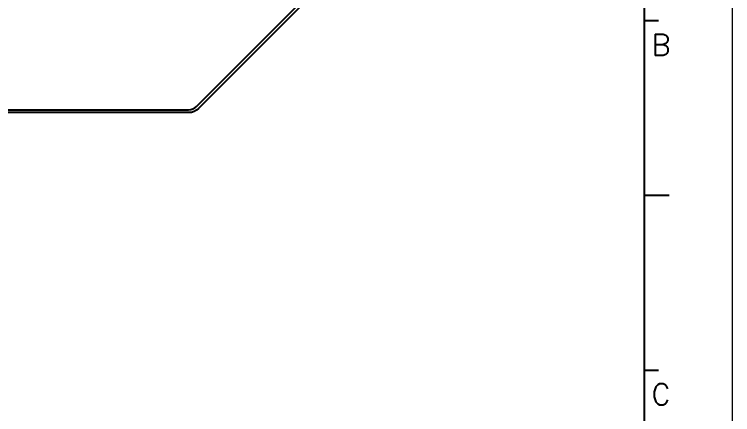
# Model space of a CAD drawing. Header units: millimetres. Extents: x 3227 to 3430, y -37 to 106.
# Drawn here: x 3379.1 to 3429.9, y 33.5 to 61.8 of the extents above; entities that cross this region are included whole.
import ezdxf

# ---------------------------------------------------------------- set-up
doc = ezdxf.new("R2010")
doc.units = ezdxf.units.MM
doc.header["$LTSCALE"] = 23.1
doc.linetypes.add('PHANTOM', pattern=[29.5, 9.5, -1.5, 3, -1.5, 3, -1.5, 9.5])
doc.layers.get('0').update_dxf_attribs({"linetype": 'CONTINUOUS'})
doc.layers.add('0PAPERF', color=2, linetype='PHANTOM', lineweight=0, plot=False)
doc.layers.add('gbr-outline-dxf_layer1', color=2, linetype='CONTINUOUS')
doc.styles.add('SIMPLEX', font='simplex.shx')

msp = doc.modelspace()

# ---------------------------------------------------------------- linework, layer by layer
for p, q in [((3423.649, -33.489), (3423.649, 98.408)), ((3423.649, 61.358), (3424.637, 61.358)), ((3423.649, 49.008), (3425.378, 49.008)), ((3423.649, 36.658), (3424.637, 36.658))]:
    msp.add_line(p, q)
at = {"linetype": 'Continuous'}
msp.add_lwpolyline([(3374.212, 55.054), (3391.394, 55.054, 0.198918), (3391.96, 55.288), (3398.509, 61.838), (3402.715, 66.044), (3402.715, 66.044), (3402.715, 66.044, -0.050228), (3402.901, 66.196, -0.147143), (3403.563, 66.395), (3403.563, 66.395), (3410.626, 66.395), (3410.626, 66.395), (3418.076, 66.395, 0.414221), (3418.376, 66.695), (3418.376, 66.695), (3418.376, 77.49, 0.414221), (3418.076, 77.79), (3410.626, 77.79), (3410.626, 77.79), (3403.563, 77.79)], format="xyb", dxfattribs=at)
at = {"layer": '0PAPERF'}
msp.add_line((3429.875, -37.441), (3429.875, 105.821), dxfattribs=at)
at = {"layer": 'gbr-outline-dxf_layer1', "linetype": 'Continuous'}
msp.add_lwpolyline([(3321.097, 89.328), (3391.397, 89.328, -0.198917), (3392.104, 89.035), (3402.856, 78.283, 0.198917), (3403.563, 77.99), (3413.43, 77.99), (3418.076, 77.99, -0.414218), (3418.576, 77.49), (3418.576, 66.695, -0.414068), (3418.076, 66.195), (3403.563, 66.195, 0.198918), (3402.856, 65.902), (3392.101, 55.147, -0.19885), (3391.394, 54.854), (3321.135, 54.854, -0.198916)], format="xyb", dxfattribs=at)

# ---------------------------------------------------------------- texts
at = {"style": 'SIMPLEX'}
for s, p in [('B', (3424.13, 58.888)), ('C', (3424.13, 34.188))]:
    msp.add_text(s, height=1.502, dxfattribs=at).set_placement(p)

doc.saveas('drawing.dxf')
